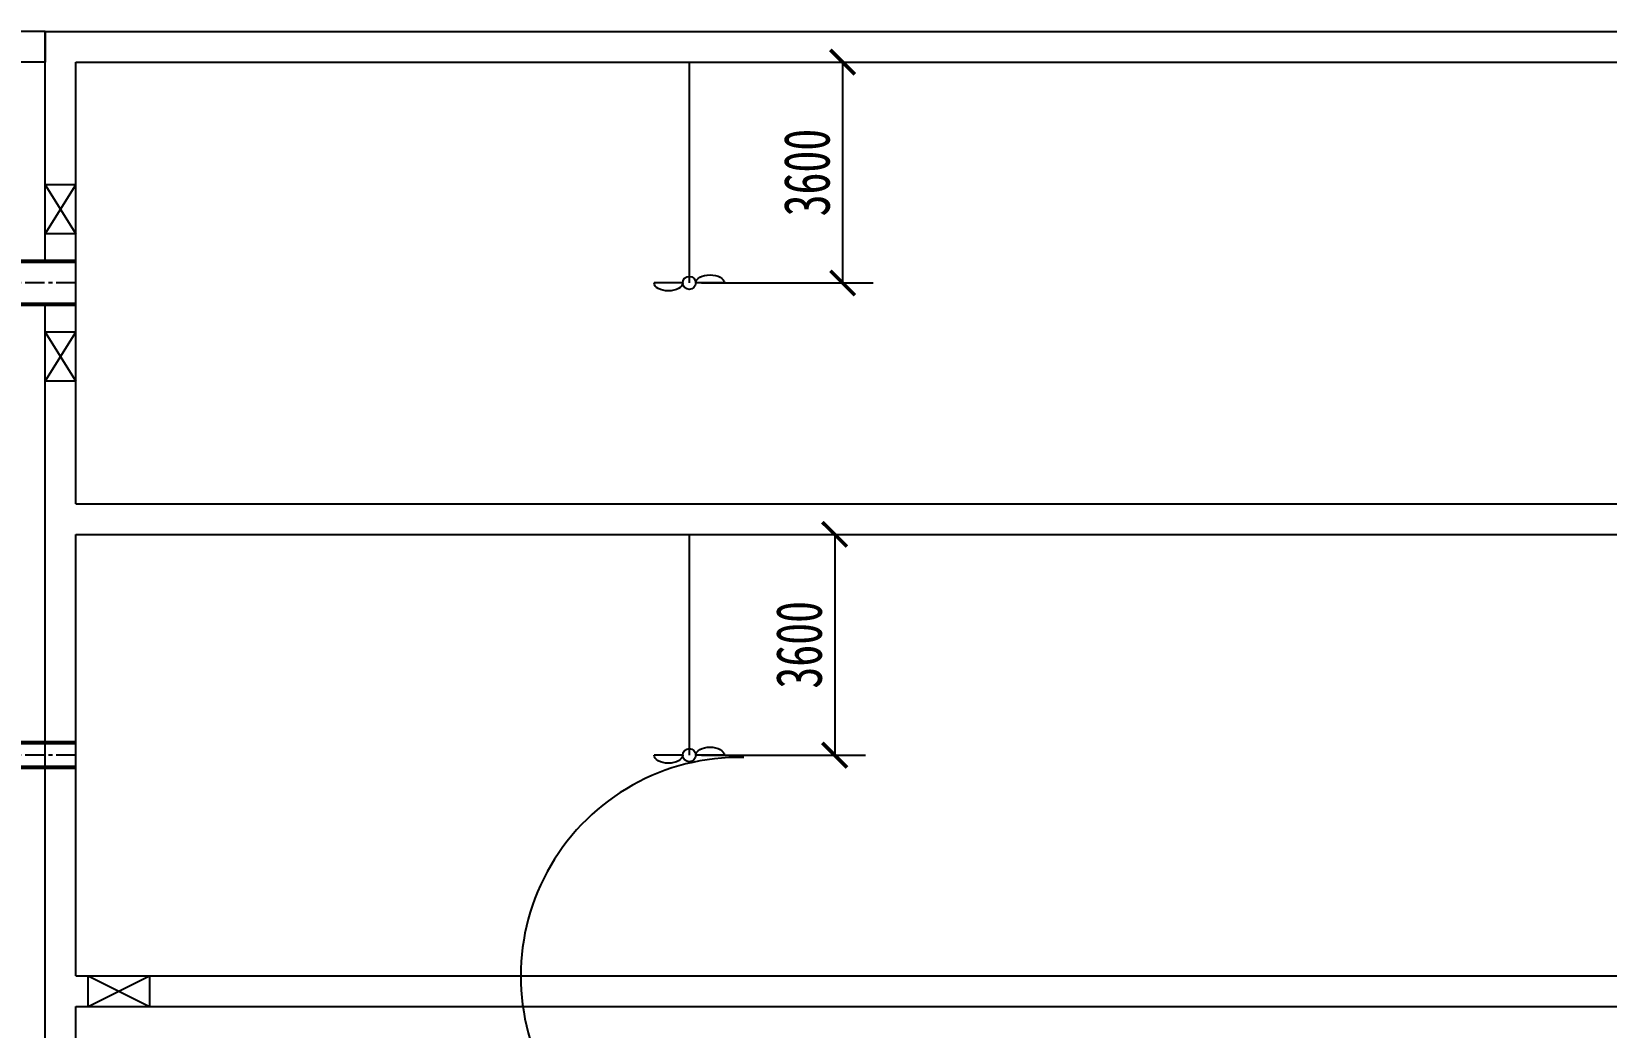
# Model space of a CAD drawing. Header units: millimetres. Extents: x -299291 to 688124, y -407813 to 623474.
# Drawn here: x 185737 to 211412, y 237192 to 253434 of the extents above; entities that cross this region are included whole.
import ezdxf

# ---------------------------------------------------------------- set-up
doc = ezdxf.new("R2010")
doc.units = ezdxf.units.MM
doc.linetypes.add('CENTER', pattern=[50.8, 31.75, -6.35, 6.35, -6.35])
doc.layers.add('消化液回流', color=194, linetype='Continuous', lineweight=53)
doc.layers.add('轴线', color=6, linetype='CENTER')
doc.styles.add('长仿宋', font='simfang.ttf', dxfattribs={"width": 0.7})
doc.dimstyles.new('副本ISO-25', dxfattribs={"dimtxt": 750, "dimasz": 400, "dimexe": 500, "dimexo": 200, "dimgap": 200, "dimtad": 1, "dimdec": 1, "dimdsep": 46, "dimtxsty": '长仿宋', "dimblk": 'ARCHTICK', "dimcen": 200, "dimadec": 0, "dimazin": 0, "dimtfac": 1, "dimtdec": 1, "dimtmove": 0, "dimatfit": 3, "dimldrblk": 'ARCHTICK', "dimfxl": 1, "dimarcsym": 0})

# ---------------------------------------------------------------- blocks, each defined once
blk = doc.blocks.new('_ArchTick')
at = {"color": 0, "linetype": 'ByBlock', "lineweight": 25, "const_width": 0.15}
blk.add_lwpolyline([(-0.5, -0.5), (0.5, 0.5)], dxfattribs=at)
blk = doc.blocks.new('*D75')
at = {"color": 0, "lineweight": -2, "ltscale": 10, "transparency": 16777216}
for p, q in [((196659, 245233), (199330, 245233)), ((198830, 245233), (198830, 241633)), ((196659, 241633), (199330, 241633))]:
    blk.add_line(p, q, dxfattribs=at)
at = {"layer": 'Defpoints', "color": 0, "ltscale": 10, "transparency": 16777216}
for p in [(196459, 245233), (196459, 241633), (198830, 241633)]:
    blk.add_point(p, dxfattribs=at)
at = {"color": 0, "lineweight": -2, "ltscale": 10, "transparency": 16777216, "xscale": 400, "yscale": 400, "zscale": 400}
for p, rotation in [((198830, 245233), 90), ((198830, 241633), 270)]:
    blk.add_blockref('_ArchTick', p, dxfattribs=dict(at, rotation=rotation))
at = {"color": 0, "ltscale": 10, "transparency": 16777216, "insert": (198251, 243433), "char_height": 750, "attachment_point": 5, "rotation": 90, "style": '长仿宋'}
blk.add_mtext('3600', dxfattribs=at)
blk = doc.blocks.new('*D76')
at = {"color": 0, "lineweight": -2, "ltscale": 10, "transparency": 16777216}
for p, q in [((196659, 252934), (199459, 252934)), ((198959, 252934), (198959, 249334)), ((196659, 249334), (199459, 249334))]:
    blk.add_line(p, q, dxfattribs=at)
at = {"layer": 'Defpoints', "color": 0, "ltscale": 10, "transparency": 16777216}
for p in [(196459, 252934), (196459, 249334), (198959, 249334)]:
    blk.add_point(p, dxfattribs=at)
at = {"color": 0, "lineweight": -2, "ltscale": 10, "transparency": 16777216, "xscale": 400, "yscale": 400, "zscale": 400}
for p, rotation in [((198959, 252934), 90), ((198959, 249334), 270)]:
    blk.add_blockref('_ArchTick', p, dxfattribs=dict(at, rotation=rotation))
at = {"color": 0, "ltscale": 10, "transparency": 16777216, "insert": (198379, 251134), "char_height": 750, "attachment_point": 5, "rotation": 90, "style": '长仿宋'}
blk.add_mtext('3600', dxfattribs=at)

msp = doc.modelspace()

# ---------------------------------------------------------------- linework, layer by layer
at = {"lineweight": -3, "ltscale": 100}
for p, q in [((185959.037, 253434.406), (184459.037, 253434.406)), ((186459.037, 245733.406), (266459.037, 245733.406)), ((186459.037, 245233.406), (266459.037, 245233.406)), ((186459.037, 238032.406), (266459.037, 238032.406)), ((186459.037, 237532.406), (266459.037, 237532.406))]:
    msp.add_line(p, q, dxfattribs=at)
at = {"lineweight": -3}
for p, q in [((185959.037, 249683.906), (185959.037, 253434.406)), ((185959.037, 253434.406), (266959.037, 253434.406)), ((185959.037, 253434.406), (185959.037, 252934.406)), ((185959.037, 252934.406), (184959.037, 252934.406)), ((186459.037, 252934.406), (266459.037, 252934.406)), ((186459.037, 245733.406), (186459.037, 252934.406)), ((185959.037, 207229.406), (185959.037, 248983.906)), ((186459.037, 238032.406), (186459.037, 245233.406)), ((186459.037, 227931.406), (186459.037, 237532.406))]:
    msp.add_line(p, q, dxfattribs=at)
at = {"ltscale": 10}
for p, q in [((196459.037, 252934.406), (196459.037, 249334.406)), ((186459.037, 250934.073), (185959.037, 250934.073)), ((185959.037, 250134.073), (186459.037, 250934.073)), ((185959.037, 250934.073), (186459.037, 250134.073)), ((186459.037, 250134.073), (185959.037, 250134.073)), ((186459.037, 248533.74), (185959.037, 248533.74)), ((185959.037, 247733.74), (186459.037, 248533.74)), ((185959.037, 248533.74), (186459.037, 247733.74)), ((186459.037, 247733.74), (185959.037, 247733.74)), ((196459.037, 245233.406), (196459.037, 241633.406))]:
    msp.add_line(p, q, dxfattribs=at)
at = {"color": 7, "linetype": 'Continuous', "lineweight": -3}
for p, q in [((196352.47, 249334.406), (195885.914, 249334.406)), ((196352.47, 249334.406), (195885.914, 249334.406)), ((197032.161, 249334.406), (196565.604, 249334.406)), ((197032.161, 249334.406), (196565.604, 249334.406)), ((196352.47, 241633.406), (195885.914, 241633.406)), ((196352.47, 241633.406), (195885.914, 241633.406)), ((197032.161, 241633.406), (196565.604, 241633.406)), ((197032.161, 241633.406), (196565.604, 241633.406))]:
    msp.add_line(p, q, dxfattribs=at)
for centre in [(196459.037, 249334.406), (196459.037, 249334.406), (196459.037, 241633.406), (196459.037, 241633.406)]:
    msp.add_circle(centre, 106.567, dxfattribs=at)
at = {"color": 7, "lineweight": -3}
msp.add_arc((197277.966, 238032.406), 3565.52, 88.8787302, 271.1212698, dxfattribs=at)
at = {"color": 7, "linetype": 'Continuous', "lineweight": -3, "extrusion": (0, 0, -1)}
for centre, major_axis in [((196119.192, 249334.406), (-233.278, 0)), ((196119.192, 249334.406), (-233.278, 0)), ((196798.883, 249334.406), (233.278, 0)), ((196798.883, 249334.406), (233.278, 0)), ((196119.192, 241633.406), (-233.278, 0)), ((196119.192, 241633.406), (-233.278, 0)), ((196798.883, 241633.406), (233.278, 0)), ((196798.883, 241633.406), (233.278, 0))]:
    msp.add_ellipse(centre, major_axis=major_axis, ratio=0.560344766, start_param=3.141592654, end_param=6.283185307, dxfattribs=at)
at = {"layer": 'Defpoints', "lineweight": 53}
for p, q in [((186459.037, 241832.906), (183485.332, 241832.906)), ((186459.037, 241432.906), (183485.332, 241432.906))]:
    msp.add_line(p, q, dxfattribs=at)
at = {"layer": 'Defpoints', "ltscale": 10}
for p, q in [((186659.037, 238032.406), (187659.037, 237532.406)), ((186659.037, 237532.406), (187659.037, 238032.406)), ((186659.037, 237532.406), (186659.037, 238032.406)), ((187659.037, 238032.406), (187659.037, 237532.406))]:
    msp.add_line(p, q, dxfattribs=at)
at = {"layer": '消化液回流', "ltscale": 10}
for p, q in [((186459.037, 249683.906), (183574.072, 249683.906)), ((186459.037, 248983.906), (183574.072, 248983.906))]:
    msp.add_line(p, q, dxfattribs=at)
at = {"layer": '轴线', "ltscale": 10}
for p, q in [((186459.037, 249333.906), (181035.574, 249333.906)), ((186459.037, 241632.906), (183485.332, 241632.906))]:
    msp.add_line(p, q, dxfattribs=at)

# ---------------------------------------------------------------- dimensions: what is measured, and where the dimension line sits
at = {"ltscale": 10}
for base, p1, p2, picture, middle in [((198958.641, 249334.406), (196459.037, 252934.406), (196459.037, 249334.406), '*D76', (198379.355, 251134.406)), ((198830.388, 241633.406), (196459.037, 245233.406), (196459.037, 241633.406), '*D75', (198251.102, 243433.406))]:
    dim = msp.add_linear_dim(base=base, p1=p1, p2=p2, angle=270, dimstyle='副本ISO-25', dxfattribs=at)
    dim.commit()
    dim.dimension.update_dxf_attribs({"geometry": picture, "text_midpoint": middle})

doc.saveas('drawing.dxf')
